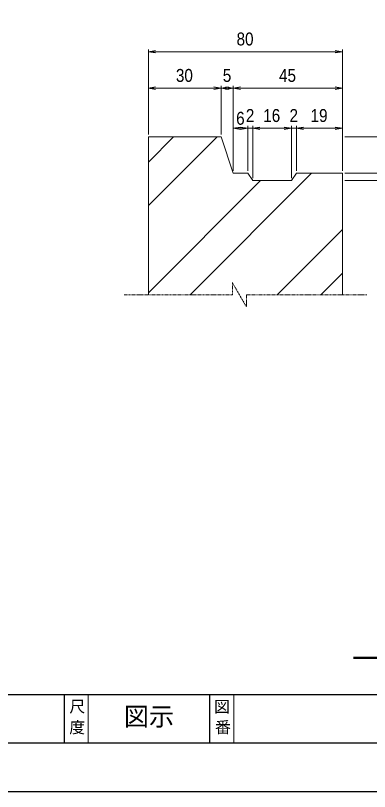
# Model space of a CAD drawing. Units: millimetres, scale not verified. Extents: x -210 to 210, y -148 to 148.
# Drawn here: x 0 to 72.9, y -148.5 to 11.3 of the extents above; entities that cross this region are included whole.
import ezdxf
from ezdxf.enums import TextEntityAlignment as Align

# ---------------------------------------------------------------- set-up
doc = ezdxf.new("R2010")
doc.units = ezdxf.units.MM
doc.linetypes.add('USER1', pattern=[12.95, 6.35, -3.175, 0.25, -3.175])
doc.layers.add('0-0', color=7, linetype='Continuous')
for name, color, linetype, lineweight in [('0-1_0', 9, 'Continuous', 25), ('0-2_dims', 2, 'Continuous', 13), ('0-3_pen1実線', 4, 'Continuous', 13), ('0-5_pen3実線', 7, 'Continuous', 18), ('0-6_pen4実線', 6, 'Continuous', 25), ('0-7_pen1一点', 4, 'USER1', 13)]:
    doc.layers.add(name, color=color, linetype=linetype, lineweight=lineweight)
doc.styles.add('ＭＳ ゴシック', font='')
doc.styles.add('ＭＳ Ｐゴシック', font='')
doc.styles.get('ＭＳ ゴシック').set_extended_font_data('MS Gothic')
doc.styles.get('ＭＳ Ｐゴシック').set_extended_font_data('MS PGothic')

# ---------------------------------------------------------------- blocks, each defined once
blk = doc.blocks.new('部分図 1')
at = {"layer": '0-1_0'}
blk.add_lwpolyline([(0, 0), (12600, 0), (12600, 8910), (0, 8910)], close=True, dxfattribs=at)
at = {"layer": '0-2_dims'}
for p, q in [((7121.08, 4058.69), (7121.08, 4584.24)), ((7121.08, 4569.24), (8321.08, 4569.24)), ((8321.08, 3833.69), (8321.08, 4584.24)), ((7121.08, 4058.69), (7121.08, 4359.24)), ((7571.08, 4344.24), (7121.08, 4344.24)), ((7571.08, 4058.69), (7571.08, 4359.24)), ((7571.08, 4058.69), (7571.08, 4359.24)), ((7571.08, 4344.24), (7646.08, 4344.24)), ((7646.08, 3833.69), (7646.08, 4359.24)), ((7646.08, 3833.69), (7646.08, 4359.24)), ((8321.08, 4344.24), (7646.08, 4344.24)), ((8321.08, 3833.69), (8321.08, 4359.24)), ((7646.08, 3833.69), (7646.08, 4111.47)), ((7736.08, 4096.47), (7646.08, 4096.47)), ((7736.08, 4096.47), (7646.08, 4096.47)), ((7736.08, 3833.69), (7736.08, 4111.47)), ((7736.08, 3833.69), (7736.08, 4111.47)), ((7736.08, 4096.47), (7766.08, 4096.47)), ((7766.08, 3792.44), (7766.08, 4111.47)), ((7766.08, 3788.69), (7766.08, 4111.47)), ((7766.08, 4096.47), (7856.08, 4096.47)), ((7766.08, 4096.47), (8006.08, 4096.47)), ((8006.08, 4096.47), (7916.08, 4096.47)), ((8006.08, 3788.69), (8006.08, 4111.47)), ((8006.08, 3788.69), (8006.08, 4111.47)), ((8006.08, 4096.47), (8036.08, 4096.47)), ((8036.08, 3833.69), (8036.08, 4111.47)), ((8036.08, 3833.69), (8036.08, 4111.47)), ((8036.08, 4096.47), (8126.08, 4096.47)), ((8036.08, 4096.47), (8321.08, 4096.47)), ((8321.08, 3833.69), (8321.08, 4111.47)), ((8336.08, 4043.69), (8711.18, 4043.69)), ((8336.08, 3818.69), (8711.18, 3818.69)), ((8336.08, 3818.69), (8711.18, 3818.69)), ((8336.08, 3773.69), (8711.18, 3773.69))]:
    blk.add_line(p, q, dxfattribs=at)
at = {"layer": '0-2_dims', "lineweight": 50}
blk.add_line((8625, 826), (8390, 826), dxfattribs=at)
at = {"layer": '0-2_dims'}
for points in [[(7166.08, 4576.74), (7121.08, 4569.24), (7166.08, 4561.74)], [(8276.08, 4561.74), (8321.08, 4569.24), (8276.08, 4576.74)], [(7166.08, 4351.74), (7121.08, 4344.24), (7166.08, 4336.74)], [(7526.08, 4336.74), (7571.08, 4344.24), (7526.08, 4351.74)], [(7616.08, 4351.74), (7571.08, 4344.24), (7616.08, 4336.74)], [(7601.08, 4336.74), (7646.08, 4344.24), (7601.08, 4351.74)], [(7691.08, 4351.74), (7646.08, 4344.24), (7691.08, 4336.74)], [(8276.08, 4336.74), (8321.08, 4344.24), (8276.08, 4351.74)], [(7691.08, 4103.97), (7646.08, 4096.47), (7691.08, 4088.97)], [(7691.08, 4088.97), (7736.08, 4096.47), (7691.08, 4103.97)], [(7811.08, 4103.97), (7766.08, 4096.47), (7811.08, 4088.97)], [(7811.08, 4103.97), (7766.08, 4096.47), (7811.08, 4088.97)], [(7961.08, 4088.97), (8006.08, 4096.47), (7961.08, 4103.97)], [(7961.08, 4088.97), (8006.08, 4096.47), (7961.08, 4103.97)], [(8081.08, 4103.97), (8036.08, 4096.47), (8081.08, 4088.97)], [(8081.08, 4103.97), (8036.08, 4096.47), (8081.08, 4088.97)], [(8276.08, 4088.97), (8321.08, 4096.47), (8276.08, 4103.97)]]:
    blk.add_lwpolyline(points, dxfattribs=at)
at = {"layer": '0-3_pen1実線'}
for p, q in [((7121.08, 3888.19), (7276.59, 4043.69)), ((7121.08, 3618.78), (7545.99, 4043.69)), ((7379.22, 3068.69), (8129.22, 3818.69)), ((7121.08, 3079.97), (7814.81, 3773.69)), ((7918.03, 3068.69), (8321.08, 3471.75)), ((8187.44, 3068.69), (8321.08, 3202.34))]:
    blk.add_line(p, q, dxfattribs=at)
at = {"layer": '0-5_pen3実線'}
for p, q in [((7121.08, 3068.69), (7121.08, 4043.69)), ((7571.08, 4043.69), (7121.08, 4043.69)), ((7571.08, 4043.69), (7646.08, 3818.69)), ((8036.08, 3818.69), (8006.08, 3773.69)), ((8036.08, 3818.69), (8321.08, 3818.69)), ((8321.08, 3068.69), (8321.08, 3818.69)), ((6750, 600), (6750, 300)), ((7650, 600), (7650, 300))]:
    blk.add_line(p, q, dxfattribs=at)
blk.add_lwpolyline([(7646.08, 3818.69), (7736.08, 3818.69), (7766.08, 3773.69), (8006.08, 3773.69)], dxfattribs=at)
at = {"layer": '0-6_pen4実線'}
for p, q in [((300, 600), (12300, 600)), ((6600, 600), (6600, 300)), ((7500, 600), (7500, 300))]:
    blk.add_line(p, q, dxfattribs=at)
blk.add_lwpolyline([(300, 300), (12300, 300), (12300, 8610), (300, 8610)], close=True, dxfattribs=at)
at = {"layer": '0-7_pen1一点'}
for p, q in [((7683.58, 3068.69), (7640.28, 3143.69)), ((7640.28, 3068.69), (7640.28, 3143.69)), ((6971.08, 3068.69), (7640.28, 3068.69)), ((7683.58, 3068.69), (7726.88, 2993.69)), ((7726.88, 3068.69), (8471.08, 3068.69)), ((7726.88, 3068.69), (7726.88, 2993.69))]:
    blk.add_line(p, q, dxfattribs=at)
at = {"layer": '0-2_dims', "color": 7, "style": 'ＭＳ Ｐゴシック', "width": 0.9}
for s, p in [('80', (7666.54, 4584.24)), ('30', (7291.54, 4359.24)), ('5', (7581.31, 4359.24)), ('45', (7929.04, 4359.24)), ('6', (7663.81, 4094.42)), ('2', (7723.81, 4111.47)), ('16', (7831.54, 4111.47)), ('2', (7993.81, 4111.47)), ('19', (8124.04, 4111.47))]:
    blk.add_text(s, height=79.98, dxfattribs=at).set_placement(p, align=Align.BOTTOM_LEFT)
at = {"layer": '0-5_pen3実線', "style": 'ＭＳ ゴシック'}
for s, height, p in [('尺', 71.42, (6633.3, 467.75)), ('図示', 114.3, (6969.04, 372.02)), ('図', 71.42, (7527.6, 467)), ('度', 71.44, (6632.55, 339)), ('番', 71.42, (7533.3, 339.75))]:
    blk.add_text(s, height=height, dxfattribs=at).set_placement(p, align=Align.BOTTOM_LEFT)

msp = doc.modelspace()

# ---------------------------------------------------------------- block references
at = {"layer": '0-0', "xscale": 0.0333333, "yscale": 0.0333333}
msp.add_blockref('部分図 1', (-210, -148.5), dxfattribs=at)

doc.saveas('drawing.dxf')
